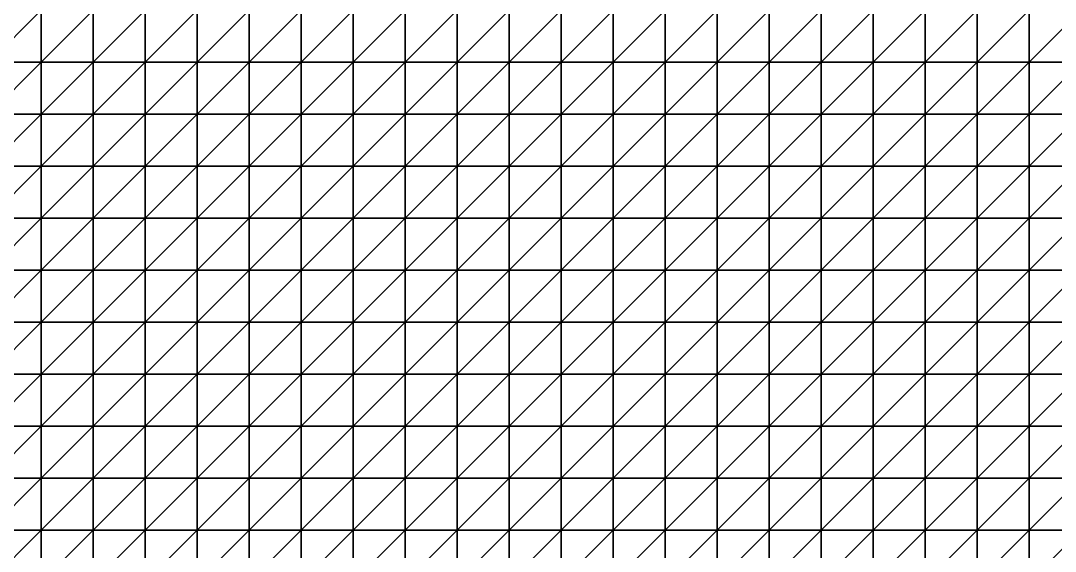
# Model space of a CAD drawing. Header units: metres. Extents: x 351000 to 353000, y 7455000 to 7457000.
# Drawn here: x 351490.1 to 351987.5, y 7456489.9 to 7456744.9 of the extents above; entities that cross this region are included whole.
import ezdxf

# ---------------------------------------------------------------- set-up
doc = ezdxf.new("R2010")
doc.units = ezdxf.units.M

msp = doc.modelspace()

# ---------------------------------------------------------------- linework, layer by layer
at = {"layer": 'BASE_OF_COVER_BOC'}
for points in [[(351475, 7456725, 1214.37), (351500, 7456725, 1215.24), (351500, 7456750, 1212.17)], [(351475, 7456725, 1214.37), (351500, 7456750, 1212.17), (351475, 7456750, 1211.01)], [(351500, 7456725, 1215.24), (351525, 7456725, 1216.32), (351525, 7456750, 1213.96)], [(351500, 7456725, 1215.24), (351525, 7456750, 1213.96), (351500, 7456750, 1212.17)], [(351525, 7456725, 1216.32), (351550, 7456725, 1217.69), (351550, 7456750, 1216.09)], [(351525, 7456725, 1216.32), (351550, 7456750, 1216.09), (351525, 7456750, 1213.96)], [(351550, 7456725, 1217.69), (351575, 7456725, 1219.09), (351575, 7456750, 1218.01)], [(351550, 7456725, 1217.69), (351575, 7456750, 1218.01), (351550, 7456750, 1216.09)], [(351575, 7456725, 1219.09), (351600, 7456725, 1220.03), (351600, 7456750, 1219.08)], [(351575, 7456725, 1219.09), (351600, 7456750, 1219.08), (351575, 7456750, 1218.01)], [(351600, 7456725, 1220.03), (351625, 7456725, 1220), (351625, 7456750, 1218.9)], [(351600, 7456725, 1220.03), (351625, 7456750, 1218.9), (351600, 7456750, 1219.08)], [(351625, 7456725, 1220), (351650, 7456725, 1218.76), (351650, 7456750, 1217.47)], [(351625, 7456725, 1220), (351650, 7456750, 1217.47), (351625, 7456750, 1218.9)], [(351650, 7456725, 1218.76), (351675, 7456725, 1216.48), (351675, 7456750, 1215.22)], [(351650, 7456725, 1218.76), (351675, 7456750, 1215.22), (351650, 7456750, 1217.47)], [(351675, 7456725, 1216.48), (351700, 7456725, 1213.75), (351700, 7456750, 1212.85)], [(351675, 7456725, 1216.48), (351700, 7456750, 1212.85), (351675, 7456750, 1215.22)], [(351700, 7456725, 1213.75), (351725, 7456725, 1211.35), (351725, 7456750, 1211.02)], [(351700, 7456725, 1213.75), (351725, 7456750, 1211.02), (351700, 7456750, 1212.85)], [(351725, 7456725, 1211.35), (351750, 7456725, 1209.99), (351750, 7456750, 1210.1)], [(351725, 7456725, 1211.35), (351750, 7456750, 1210.1), (351725, 7456750, 1211.02)], [(351750, 7456725, 1209.99), (351775, 7456725, 1210.12), (351775, 7456750, 1210.16)], [(351750, 7456725, 1209.99), (351775, 7456750, 1210.16), (351750, 7456750, 1210.1)], [(351775, 7456725, 1210.12), (351800, 7456725, 1211.56), (351800, 7456750, 1211.04)], [(351775, 7456725, 1210.12), (351800, 7456750, 1211.04), (351775, 7456750, 1210.16)], [(351800, 7456725, 1211.56), (351825, 7456725, 1213.95), (351825, 7456750, 1212.33)], [(351800, 7456725, 1211.56), (351825, 7456750, 1212.33), (351800, 7456750, 1211.04)], [(351825, 7456725, 1213.95), (351850, 7456725, 1216.87), (351850, 7456750, 1213.91)], [(351825, 7456725, 1213.95), (351850, 7456750, 1213.91), (351825, 7456750, 1212.33)], [(351850, 7456725, 1216.87), (351875, 7456725, 1220.04), (351875, 7456750, 1215.91)], [(351850, 7456725, 1216.87), (351875, 7456750, 1215.91), (351850, 7456750, 1213.91)], [(351875, 7456725, 1220.04), (351900, 7456725, 1223.45), (351900, 7456750, 1218.65)], [(351875, 7456725, 1220.04), (351900, 7456750, 1218.65), (351875, 7456750, 1215.91)], [(351900, 7456725, 1223.45), (351925, 7456725, 1227.26), (351925, 7456750, 1222.38)], [(351900, 7456725, 1223.45), (351925, 7456750, 1222.38), (351900, 7456750, 1218.65)], [(351925, 7456725, 1227.26), (351950, 7456725, 1231.57), (351950, 7456750, 1227.06)], [(351925, 7456725, 1227.26), (351950, 7456750, 1227.06), (351925, 7456750, 1222.38)], [(351950, 7456725, 1231.57), (351975, 7456725, 1236.28), (351975, 7456750, 1232.26)], [(351950, 7456725, 1231.57), (351975, 7456750, 1232.26), (351950, 7456750, 1227.06)], [(351975, 7456725, 1236.28), (352000, 7456725, 1240.9), (352000, 7456750, 1237.22)], [(351975, 7456725, 1236.28), (352000, 7456750, 1237.22), (351975, 7456750, 1232.26)], [(351475, 7456700, 1217.1), (351500, 7456700, 1217.68), (351500, 7456725, 1215.24)], [(351475, 7456700, 1217.1), (351500, 7456725, 1215.24), (351475, 7456725, 1214.37)], [(351500, 7456700, 1217.68), (351525, 7456700, 1217.95), (351525, 7456725, 1216.32)], [(351500, 7456700, 1217.68), (351525, 7456725, 1216.32), (351500, 7456725, 1215.24)], [(351525, 7456700, 1217.95), (351550, 7456700, 1218.29), (351550, 7456725, 1217.69)], [(351525, 7456700, 1217.95), (351550, 7456725, 1217.69), (351525, 7456725, 1216.32)], [(351550, 7456700, 1218.29), (351575, 7456700, 1218.84), (351575, 7456725, 1219.09)], [(351550, 7456700, 1218.29), (351575, 7456725, 1219.09), (351550, 7456725, 1217.69)], [(351575, 7456700, 1218.84), (351600, 7456700, 1219.46), (351600, 7456725, 1220.03)], [(351575, 7456700, 1218.84), (351600, 7456725, 1220.03), (351575, 7456725, 1219.09)], [(351600, 7456700, 1219.46), (351625, 7456700, 1219.74), (351625, 7456725, 1220)], [(351600, 7456700, 1219.46), (351625, 7456725, 1220), (351600, 7456725, 1220.03)], [(351625, 7456700, 1219.74), (351650, 7456700, 1219.29), (351650, 7456725, 1218.76)], [(351625, 7456700, 1219.74), (351650, 7456725, 1218.76), (351625, 7456725, 1220)], [(351650, 7456700, 1219.29), (351675, 7456700, 1217.97), (351675, 7456725, 1216.48)], [(351650, 7456700, 1219.29), (351675, 7456725, 1216.48), (351650, 7456725, 1218.76)], [(351675, 7456700, 1217.97), (351700, 7456700, 1216.03), (351700, 7456725, 1213.75)], [(351675, 7456700, 1217.97), (351700, 7456725, 1213.75), (351675, 7456725, 1216.48)], [(351700, 7456700, 1216.03), (351725, 7456700, 1214.09), (351725, 7456725, 1211.35)], [(351700, 7456700, 1216.03), (351725, 7456725, 1211.35), (351700, 7456725, 1213.75)], [(351725, 7456700, 1214.09), (351750, 7456700, 1212.99), (351750, 7456725, 1209.99)], [(351725, 7456700, 1214.09), (351750, 7456725, 1209.99), (351725, 7456725, 1211.35)], [(351750, 7456700, 1212.99), (351775, 7456700, 1213.19), (351775, 7456725, 1210.12)], [(351750, 7456700, 1212.99), (351775, 7456725, 1210.12), (351750, 7456725, 1209.99)], [(351775, 7456700, 1213.19), (351800, 7456700, 1214.89), (351800, 7456725, 1211.56)], [(351775, 7456700, 1213.19), (351800, 7456725, 1211.56), (351775, 7456725, 1210.12)], [(351800, 7456700, 1214.89), (351825, 7456700, 1217.87), (351825, 7456725, 1213.95)], [(351800, 7456700, 1214.89), (351825, 7456725, 1213.95), (351800, 7456725, 1211.56)], [(351825, 7456700, 1217.87), (351850, 7456700, 1221.62), (351850, 7456725, 1216.87)], [(351825, 7456700, 1217.87), (351850, 7456725, 1216.87), (351825, 7456725, 1213.95)], [(351850, 7456700, 1221.62), (351875, 7456700, 1225.58), (351875, 7456725, 1220.04)], [(351850, 7456700, 1221.62), (351875, 7456725, 1220.04), (351850, 7456725, 1216.87)], [(351875, 7456700, 1225.58), (351900, 7456700, 1229.41), (351900, 7456725, 1223.45)], [(351875, 7456700, 1225.58), (351900, 7456725, 1223.45), (351875, 7456725, 1220.04)], [(351900, 7456700, 1229.41), (351925, 7456700, 1233.03), (351925, 7456725, 1227.26)], [(351900, 7456700, 1229.41), (351925, 7456725, 1227.26), (351900, 7456725, 1223.45)], [(351925, 7456700, 1233.03), (351950, 7456700, 1236.58), (351950, 7456725, 1231.57)], [(351925, 7456700, 1233.03), (351950, 7456725, 1231.57), (351925, 7456725, 1227.26)], [(351950, 7456700, 1236.58), (351975, 7456700, 1240.18), (351975, 7456725, 1236.28)], [(351950, 7456700, 1236.58), (351975, 7456725, 1236.28), (351950, 7456725, 1231.57)], [(351975, 7456700, 1240.18), (352000, 7456700, 1243.77), (352000, 7456725, 1240.9)], [(351975, 7456700, 1240.18), (352000, 7456725, 1240.9), (351975, 7456725, 1236.28)], [(351475, 7456675, 1218.98), (351500, 7456675, 1219.47), (351500, 7456700, 1217.68)], [(351475, 7456675, 1218.98), (351500, 7456700, 1217.68), (351475, 7456700, 1217.1)], [(351500, 7456675, 1219.47), (351525, 7456675, 1219.27), (351525, 7456700, 1217.95)], [(351500, 7456675, 1219.47), (351525, 7456700, 1217.95), (351500, 7456700, 1217.68)], [(351525, 7456675, 1219.27), (351550, 7456675, 1218.83), (351550, 7456700, 1218.29)], [(351525, 7456675, 1219.27), (351550, 7456700, 1218.29), (351525, 7456700, 1217.95)], [(351550, 7456675, 1218.83), (351575, 7456675, 1218.64), (351575, 7456700, 1218.84)], [(351550, 7456675, 1218.83), (351575, 7456700, 1218.84), (351550, 7456700, 1218.29)], [(351575, 7456675, 1218.64), (351600, 7456675, 1218.91), (351600, 7456700, 1219.46)], [(351575, 7456675, 1218.64), (351600, 7456700, 1219.46), (351575, 7456700, 1218.84)], [(351600, 7456675, 1218.91), (351625, 7456675, 1219.54), (351625, 7456700, 1219.74)], [(351600, 7456675, 1218.91), (351625, 7456700, 1219.74), (351600, 7456700, 1219.46)], [(351625, 7456675, 1219.54), (351650, 7456675, 1220.15), (351650, 7456700, 1219.29)], [(351625, 7456675, 1219.54), (351650, 7456700, 1219.29), (351625, 7456700, 1219.74)], [(351650, 7456675, 1220.15), (351675, 7456675, 1220.36), (351675, 7456700, 1217.97)], [(351650, 7456675, 1220.15), (351675, 7456700, 1217.97), (351650, 7456700, 1219.29)], [(351675, 7456675, 1220.36), (351700, 7456675, 1220.02), (351700, 7456700, 1216.03)], [(351675, 7456675, 1220.36), (351700, 7456700, 1216.03), (351675, 7456700, 1217.97)], [(351700, 7456675, 1220.02), (351725, 7456675, 1219.42), (351725, 7456700, 1214.09)], [(351700, 7456675, 1220.02), (351725, 7456700, 1214.09), (351700, 7456700, 1216.03)], [(351725, 7456675, 1219.42), (351750, 7456675, 1218.96), (351750, 7456700, 1212.99)], [(351725, 7456675, 1219.42), (351750, 7456700, 1212.99), (351725, 7456700, 1214.09)], [(351750, 7456675, 1218.96), (351775, 7456675, 1219.25), (351775, 7456700, 1213.19)], [(351750, 7456675, 1218.96), (351775, 7456700, 1213.19), (351750, 7456700, 1212.99)], [(351775, 7456675, 1219.25), (351800, 7456675, 1220.74), (351800, 7456700, 1214.89)], [(351775, 7456675, 1219.25), (351800, 7456700, 1214.89), (351775, 7456700, 1213.19)], [(351800, 7456675, 1220.74), (351825, 7456675, 1223.49), (351825, 7456700, 1217.87)], [(351800, 7456675, 1220.74), (351825, 7456700, 1217.87), (351800, 7456700, 1214.89)], [(351825, 7456675, 1223.49), (351850, 7456675, 1227.17), (351850, 7456700, 1221.62)], [(351825, 7456675, 1223.49), (351850, 7456700, 1221.62), (351825, 7456700, 1217.87)], [(351850, 7456675, 1227.17), (351875, 7456675, 1231.22), (351875, 7456700, 1225.58)], [(351850, 7456675, 1227.17), (351875, 7456700, 1225.58), (351850, 7456700, 1221.62)], [(351875, 7456675, 1231.22), (351900, 7456675, 1235.06), (351900, 7456700, 1229.41)], [(351875, 7456675, 1231.22), (351900, 7456700, 1229.41), (351875, 7456700, 1225.58)], [(351900, 7456675, 1235.06), (351925, 7456675, 1238.39), (351925, 7456700, 1233.03)], [(351900, 7456675, 1235.06), (351925, 7456700, 1233.03), (351900, 7456700, 1229.41)], [(351925, 7456675, 1238.39), (351950, 7456675, 1241.2), (351950, 7456700, 1236.58)], [(351925, 7456675, 1238.39), (351950, 7456700, 1236.58), (351925, 7456700, 1233.03)], [(351950, 7456675, 1241.2), (351975, 7456675, 1243.7), (351975, 7456700, 1240.18)], [(351950, 7456675, 1241.2), (351975, 7456700, 1240.18), (351950, 7456700, 1236.58)], [(351975, 7456675, 1243.7), (352000, 7456675, 1246.1), (352000, 7456700, 1243.77)], [(351975, 7456675, 1243.7), (352000, 7456700, 1243.77), (351975, 7456700, 1240.18)], [(351475, 7456650, 1220.29), (351500, 7456650, 1220.98), (351500, 7456675, 1219.47)], [(351475, 7456650, 1220.29), (351500, 7456675, 1219.47), (351475, 7456675, 1218.98)], [(351500, 7456650, 1220.98), (351525, 7456650, 1220.86), (351525, 7456675, 1219.27)], [(351500, 7456650, 1220.98), (351525, 7456675, 1219.27), (351500, 7456675, 1219.47)], [(351525, 7456650, 1220.86), (351550, 7456650, 1220.26), (351550, 7456675, 1218.83)], [(351525, 7456650, 1220.86), (351550, 7456675, 1218.83), (351525, 7456675, 1219.27)], [(351550, 7456650, 1220.26), (351575, 7456650, 1219.74), (351575, 7456675, 1218.64)], [(351550, 7456650, 1220.26), (351575, 7456675, 1218.64), (351550, 7456675, 1218.83)], [(351575, 7456650, 1219.74), (351600, 7456650, 1219.84), (351600, 7456675, 1218.91)], [(351575, 7456650, 1219.74), (351600, 7456675, 1218.91), (351575, 7456675, 1218.64)], [(351600, 7456650, 1219.84), (351625, 7456650, 1220.76), (351625, 7456675, 1219.54)], [(351600, 7456650, 1219.84), (351625, 7456675, 1219.54), (351600, 7456675, 1218.91)], [(351625, 7456650, 1220.76), (351650, 7456650, 1222.31), (351650, 7456675, 1220.15)], [(351625, 7456650, 1220.76), (351650, 7456675, 1220.15), (351625, 7456675, 1219.54)], [(351650, 7456650, 1222.31), (351675, 7456650, 1224.07), (351675, 7456675, 1220.36)], [(351650, 7456650, 1222.31), (351675, 7456675, 1220.36), (351650, 7456675, 1220.15)], [(351675, 7456650, 1224.07), (351700, 7456650, 1225.61), (351700, 7456675, 1220.02)], [(351675, 7456650, 1224.07), (351700, 7456675, 1220.02), (351675, 7456675, 1220.36)], [(351700, 7456650, 1225.61), (351725, 7456650, 1226.56), (351725, 7456675, 1219.42)], [(351700, 7456650, 1225.61), (351725, 7456675, 1219.42), (351700, 7456675, 1220.02)], [(351725, 7456650, 1226.56), (351750, 7456650, 1227.02), (351750, 7456675, 1218.96)], [(351725, 7456650, 1226.56), (351750, 7456675, 1218.96), (351725, 7456675, 1219.42)], [(351750, 7456650, 1227.02), (351775, 7456650, 1227.42), (351775, 7456675, 1219.25)], [(351750, 7456650, 1227.02), (351775, 7456675, 1219.25), (351750, 7456675, 1218.96)], [(351775, 7456650, 1227.42), (351800, 7456650, 1228.32), (351800, 7456675, 1220.74)], [(351775, 7456650, 1227.42), (351800, 7456675, 1220.74), (351775, 7456675, 1219.25)], [(351800, 7456650, 1228.32), (351825, 7456650, 1230.12), (351825, 7456675, 1223.49)], [(351800, 7456650, 1228.32), (351825, 7456675, 1223.49), (351800, 7456675, 1220.74)], [(351825, 7456650, 1230.12), (351850, 7456650, 1232.84), (351850, 7456675, 1227.17)], [(351825, 7456650, 1230.12), (351850, 7456675, 1227.17), (351825, 7456675, 1223.49)], [(351850, 7456650, 1232.84), (351875, 7456650, 1236.18), (351875, 7456675, 1231.22)], [(351850, 7456650, 1232.84), (351875, 7456675, 1231.22), (351850, 7456675, 1227.17)], [(351875, 7456650, 1236.18), (351900, 7456650, 1239.61), (351900, 7456675, 1235.06)], [(351875, 7456650, 1236.18), (351900, 7456675, 1235.06), (351875, 7456675, 1231.22)], [(351900, 7456650, 1239.61), (351925, 7456650, 1242.64), (351925, 7456675, 1238.39)], [(351900, 7456650, 1239.61), (351925, 7456675, 1238.39), (351900, 7456675, 1235.06)], [(351925, 7456650, 1242.64), (351950, 7456650, 1245.04), (351950, 7456675, 1241.2)], [(351925, 7456650, 1242.64), (351950, 7456675, 1241.2), (351925, 7456675, 1238.39)], [(351950, 7456650, 1245.04), (351975, 7456650, 1246.89), (351975, 7456675, 1243.7)], [(351950, 7456650, 1245.04), (351975, 7456675, 1243.7), (351950, 7456675, 1241.2)], [(351975, 7456650, 1246.89), (352000, 7456650, 1248.46), (352000, 7456675, 1246.1)], [(351975, 7456650, 1246.89), (352000, 7456675, 1246.1), (351975, 7456675, 1243.7)], [(351475, 7456625, 1221.6), (351500, 7456625, 1222.65), (351500, 7456650, 1220.98)], [(351475, 7456625, 1221.6), (351500, 7456650, 1220.98), (351475, 7456650, 1220.29)], [(351500, 7456625, 1222.65), (351525, 7456625, 1223.08), (351525, 7456650, 1220.86)], [(351500, 7456625, 1222.65), (351525, 7456650, 1220.86), (351500, 7456650, 1220.98)], [(351525, 7456625, 1223.08), (351550, 7456625, 1222.97), (351550, 7456650, 1220.26)], [(351525, 7456625, 1223.08), (351550, 7456650, 1220.26), (351525, 7456650, 1220.86)], [(351550, 7456625, 1222.97), (351575, 7456625, 1222.74), (351575, 7456650, 1219.74)], [(351550, 7456625, 1222.97), (351575, 7456650, 1219.74), (351550, 7456650, 1220.26)], [(351575, 7456625, 1222.74), (351600, 7456625, 1222.98), (351600, 7456650, 1219.84)], [(351575, 7456625, 1222.74), (351600, 7456650, 1219.84), (351575, 7456650, 1219.74)], [(351600, 7456625, 1222.98), (351625, 7456625, 1224.13), (351625, 7456650, 1220.76)], [(351600, 7456625, 1222.98), (351625, 7456650, 1220.76), (351600, 7456650, 1219.84)], [(351625, 7456625, 1224.13), (351650, 7456625, 1226.3), (351650, 7456650, 1222.31)], [(351625, 7456625, 1224.13), (351650, 7456650, 1222.31), (351625, 7456650, 1220.76)], [(351650, 7456625, 1226.3), (351675, 7456625, 1229.22), (351675, 7456650, 1224.07)], [(351650, 7456625, 1226.3), (351675, 7456650, 1224.07), (351650, 7456650, 1222.31)], [(351675, 7456625, 1229.22), (351700, 7456625, 1232.16), (351700, 7456650, 1225.61)], [(351675, 7456625, 1229.22), (351700, 7456650, 1225.61), (351675, 7456650, 1224.07)], [(351700, 7456625, 1232.16), (351725, 7456625, 1234.5), (351725, 7456650, 1226.56)], [(351700, 7456625, 1232.16), (351725, 7456650, 1226.56), (351700, 7456650, 1225.61)], [(351725, 7456625, 1234.5), (351750, 7456625, 1235.91), (351750, 7456650, 1227.02)], [(351725, 7456625, 1234.5), (351750, 7456650, 1227.02), (351725, 7456650, 1226.56)], [(351750, 7456625, 1235.91), (351775, 7456625, 1236.49), (351775, 7456650, 1227.42)], [(351750, 7456625, 1235.91), (351775, 7456650, 1227.42), (351750, 7456650, 1227.02)], [(351775, 7456625, 1236.49), (351800, 7456625, 1236.73), (351800, 7456650, 1228.32)], [(351775, 7456625, 1236.49), (351800, 7456650, 1228.32), (351775, 7456650, 1227.42)], [(351800, 7456625, 1236.73), (351825, 7456625, 1237.22), (351825, 7456650, 1230.12)], [(351800, 7456625, 1236.73), (351825, 7456650, 1230.12), (351800, 7456650, 1228.32)], [(351825, 7456625, 1237.22), (351850, 7456625, 1238.44), (351850, 7456650, 1232.84)], [(351825, 7456625, 1237.22), (351850, 7456650, 1232.84), (351825, 7456650, 1230.12)], [(351850, 7456625, 1238.44), (351875, 7456625, 1240.49), (351875, 7456650, 1236.18)], [(351850, 7456625, 1238.44), (351875, 7456650, 1236.18), (351850, 7456650, 1232.84)], [(351875, 7456625, 1240.49), (351900, 7456625, 1243.11), (351900, 7456650, 1239.61)], [(351875, 7456625, 1240.49), (351900, 7456650, 1239.61), (351875, 7456650, 1236.18)], [(351900, 7456625, 1243.11), (351925, 7456625, 1245.82), (351925, 7456650, 1242.64)], [(351900, 7456625, 1243.11), (351925, 7456650, 1242.64), (351900, 7456650, 1239.61)], [(351925, 7456625, 1245.82), (351950, 7456625, 1248.18), (351950, 7456650, 1245.04)], [(351925, 7456625, 1245.82), (351950, 7456650, 1245.04), (351925, 7456650, 1242.64)], [(351950, 7456625, 1248.18), (351975, 7456625, 1249.98), (351975, 7456650, 1246.89)], [(351950, 7456625, 1248.18), (351975, 7456650, 1246.89), (351950, 7456650, 1245.04)], [(351975, 7456625, 1249.98), (352000, 7456625, 1251.27), (352000, 7456650, 1248.46)], [(351975, 7456625, 1249.98), (352000, 7456650, 1248.46), (351975, 7456650, 1246.89)], [(351475, 7456600, 1223.34), (351500, 7456600, 1224.67), (351500, 7456625, 1222.65)], [(351475, 7456600, 1223.34), (351500, 7456625, 1222.65), (351475, 7456625, 1221.6)], [(351500, 7456600, 1224.67), (351525, 7456600, 1225.86), (351525, 7456625, 1223.08)], [(351500, 7456600, 1224.67), (351525, 7456625, 1223.08), (351500, 7456625, 1222.65)], [(351525, 7456600, 1225.86), (351550, 7456600, 1226.69), (351550, 7456625, 1222.97)], [(351525, 7456600, 1225.86), (351550, 7456625, 1222.97), (351525, 7456625, 1223.08)], [(351550, 7456600, 1226.69), (351575, 7456600, 1227.3), (351575, 7456625, 1222.74)], [(351550, 7456600, 1226.69), (351575, 7456625, 1222.74), (351550, 7456625, 1222.97)], [(351575, 7456600, 1227.3), (351600, 7456600, 1228.09), (351600, 7456625, 1222.98)], [(351575, 7456600, 1227.3), (351600, 7456625, 1222.98), (351575, 7456625, 1222.74)], [(351600, 7456600, 1228.09), (351625, 7456600, 1229.57), (351625, 7456625, 1224.13)], [(351600, 7456600, 1228.09), (351625, 7456625, 1224.13), (351600, 7456625, 1222.98)], [(351625, 7456600, 1229.57), (351650, 7456600, 1232.1), (351650, 7456625, 1226.3)], [(351625, 7456600, 1229.57), (351650, 7456625, 1226.3), (351625, 7456625, 1224.13)], [(351650, 7456600, 1232.1), (351675, 7456600, 1235.44), (351675, 7456625, 1229.22)], [(351650, 7456600, 1232.1), (351675, 7456625, 1229.22), (351650, 7456625, 1226.3)], [(351675, 7456600, 1235.44), (351700, 7456600, 1239.09), (351700, 7456625, 1232.16)], [(351675, 7456600, 1235.44), (351700, 7456625, 1232.16), (351675, 7456625, 1229.22)], [(351700, 7456600, 1239.09), (351725, 7456600, 1242.32), (351725, 7456625, 1234.5)], [(351700, 7456600, 1239.09), (351725, 7456625, 1234.5), (351700, 7456625, 1232.16)], [(351725, 7456600, 1242.32), (351750, 7456600, 1244.48), (351750, 7456625, 1235.91)], [(351725, 7456600, 1242.32), (351750, 7456625, 1235.91), (351725, 7456625, 1234.5)], [(351750, 7456600, 1244.48), (351775, 7456600, 1245.34), (351775, 7456625, 1236.49)], [(351750, 7456600, 1244.48), (351775, 7456625, 1236.49), (351750, 7456625, 1235.91)], [(351775, 7456600, 1245.34), (351800, 7456600, 1245.13), (351800, 7456625, 1236.73)], [(351775, 7456600, 1245.34), (351800, 7456625, 1236.73), (351775, 7456625, 1236.49)], [(351800, 7456600, 1245.13), (351825, 7456600, 1244.48), (351825, 7456625, 1237.22)], [(351800, 7456600, 1245.13), (351825, 7456625, 1237.22), (351800, 7456625, 1236.73)], [(351825, 7456600, 1244.48), (351850, 7456600, 1244.14), (351850, 7456625, 1238.44)], [(351825, 7456600, 1244.48), (351850, 7456625, 1238.44), (351825, 7456625, 1237.22)], [(351850, 7456600, 1244.14), (351875, 7456600, 1244.66), (351875, 7456625, 1240.49)], [(351850, 7456600, 1244.14), (351875, 7456625, 1240.49), (351850, 7456625, 1238.44)], [(351875, 7456600, 1244.66), (351900, 7456600, 1246.2), (351900, 7456625, 1243.11)], [(351875, 7456600, 1244.66), (351900, 7456625, 1243.11), (351875, 7456625, 1240.49)], [(351900, 7456600, 1246.2), (351925, 7456600, 1248.46), (351925, 7456625, 1245.82)], [(351900, 7456600, 1246.2), (351925, 7456625, 1245.82), (351900, 7456625, 1243.11)], [(351925, 7456600, 1248.46), (351950, 7456600, 1250.93), (351950, 7456625, 1248.18)], [(351925, 7456600, 1248.46), (351950, 7456625, 1248.18), (351925, 7456625, 1245.82)], [(351950, 7456600, 1250.93), (351975, 7456600, 1253.08), (351975, 7456625, 1249.98)], [(351950, 7456600, 1250.93), (351975, 7456625, 1249.98), (351950, 7456625, 1248.18)], [(351975, 7456600, 1253.08), (352000, 7456600, 1254.61), (352000, 7456625, 1251.27)], [(351975, 7456600, 1253.08), (352000, 7456625, 1251.27), (351975, 7456625, 1249.98)], [(351475, 7456575, 1225.53), (351500, 7456575, 1226.88), (351500, 7456600, 1224.67)], [(351475, 7456575, 1225.53), (351500, 7456600, 1224.67), (351475, 7456600, 1223.34)], [(351500, 7456575, 1226.88), (351525, 7456575, 1228.69), (351525, 7456600, 1225.86)], [(351500, 7456575, 1226.88), (351525, 7456600, 1225.86), (351500, 7456600, 1224.67)], [(351525, 7456575, 1228.69), (351550, 7456575, 1230.6), (351550, 7456600, 1226.69)], [(351525, 7456575, 1228.69), (351550, 7456600, 1226.69), (351525, 7456600, 1225.86)], [(351550, 7456575, 1230.6), (351575, 7456575, 1232.4), (351575, 7456600, 1227.3)], [(351550, 7456575, 1230.6), (351575, 7456600, 1227.3), (351550, 7456600, 1226.69)], [(351575, 7456575, 1232.4), (351600, 7456575, 1234.19), (351600, 7456600, 1228.09)], [(351575, 7456575, 1232.4), (351600, 7456600, 1228.09), (351575, 7456600, 1227.3)], [(351600, 7456575, 1234.19), (351625, 7456575, 1236.32), (351625, 7456600, 1229.57)], [(351600, 7456575, 1234.19), (351625, 7456600, 1229.57), (351600, 7456600, 1228.09)], [(351625, 7456575, 1236.32), (351650, 7456575, 1238.99), (351650, 7456600, 1232.1)], [(351625, 7456575, 1236.32), (351650, 7456600, 1232.1), (351625, 7456600, 1229.57)], [(351650, 7456575, 1238.99), (351675, 7456575, 1242.29), (351675, 7456600, 1235.44)], [(351650, 7456575, 1238.99), (351675, 7456600, 1235.44), (351650, 7456600, 1232.1)], [(351675, 7456575, 1242.29), (351700, 7456575, 1245.97), (351700, 7456600, 1239.09)], [(351675, 7456575, 1242.29), (351700, 7456600, 1239.09), (351675, 7456600, 1235.44)], [(351700, 7456575, 1245.97), (351725, 7456575, 1249.44), (351725, 7456600, 1242.32)], [(351700, 7456575, 1245.97), (351725, 7456600, 1242.32), (351700, 7456600, 1239.09)], [(351725, 7456575, 1249.44), (351750, 7456575, 1252), (351750, 7456600, 1244.48)], [(351725, 7456575, 1249.44), (351750, 7456600, 1244.48), (351725, 7456600, 1242.32)], [(351750, 7456575, 1252), (351775, 7456575, 1253.16), (351775, 7456600, 1245.34)], [(351750, 7456575, 1252), (351775, 7456600, 1245.34), (351750, 7456600, 1244.48)], [(351775, 7456575, 1253.16), (351800, 7456575, 1252.87), (351800, 7456600, 1245.13)], [(351775, 7456575, 1253.16), (351800, 7456600, 1245.13), (351775, 7456600, 1245.34)], [(351800, 7456575, 1252.87), (351825, 7456575, 1251.57), (351825, 7456600, 1244.48)], [(351800, 7456575, 1252.87), (351825, 7456600, 1244.48), (351800, 7456600, 1245.13)], [(351825, 7456575, 1251.57), (351850, 7456575, 1250.08), (351850, 7456600, 1244.14)], [(351825, 7456575, 1251.57), (351850, 7456600, 1244.14), (351825, 7456600, 1244.48)], [(351850, 7456575, 1250.08), (351875, 7456575, 1249.24), (351875, 7456600, 1244.66)], [(351850, 7456575, 1250.08), (351875, 7456600, 1244.66), (351850, 7456600, 1244.14)], [(351875, 7456575, 1249.24), (351900, 7456575, 1249.59), (351900, 7456600, 1246.2)], [(351875, 7456575, 1249.24), (351900, 7456600, 1246.2), (351875, 7456600, 1244.66)], [(351900, 7456575, 1249.59), (351925, 7456575, 1251.2), (351925, 7456600, 1248.46)], [(351900, 7456575, 1249.59), (351925, 7456600, 1248.46), (351900, 7456600, 1246.2)], [(351925, 7456575, 1251.2), (351950, 7456575, 1253.62), (351950, 7456600, 1250.93)], [(351925, 7456575, 1251.2), (351950, 7456600, 1250.93), (351925, 7456600, 1248.46)], [(351950, 7456575, 1253.62), (351975, 7456575, 1256.17), (351975, 7456600, 1253.08)], [(351950, 7456575, 1253.62), (351975, 7456600, 1253.08), (351950, 7456600, 1250.93)], [(351975, 7456575, 1256.17), (352000, 7456575, 1258.16), (352000, 7456600, 1254.61)], [(351975, 7456575, 1256.17), (352000, 7456600, 1254.61), (351975, 7456600, 1253.08)], [(351475, 7456550, 1227.76), (351500, 7456550, 1228.9), (351500, 7456575, 1226.88)], [(351475, 7456550, 1227.76), (351500, 7456575, 1226.88), (351475, 7456575, 1225.53)], [(351500, 7456550, 1228.9), (351525, 7456550, 1231.02), (351525, 7456575, 1228.69)], [(351500, 7456550, 1228.9), (351525, 7456575, 1228.69), (351500, 7456575, 1226.88)], [(351525, 7456550, 1231.02), (351550, 7456550, 1233.82), (351550, 7456575, 1230.6)], [(351525, 7456550, 1231.02), (351550, 7456575, 1230.6), (351525, 7456575, 1228.69)], [(351550, 7456550, 1233.82), (351575, 7456550, 1236.91), (351575, 7456575, 1232.4)], [(351550, 7456550, 1233.82), (351575, 7456575, 1232.4), (351550, 7456575, 1230.6)], [(351575, 7456550, 1236.91), (351600, 7456550, 1240.07), (351600, 7456575, 1234.19)], [(351575, 7456550, 1236.91), (351600, 7456575, 1234.19), (351575, 7456575, 1232.4)], [(351600, 7456550, 1240.07), (351625, 7456550, 1243.08), (351625, 7456575, 1236.32)], [(351600, 7456550, 1240.07), (351625, 7456575, 1236.32), (351600, 7456575, 1234.19)], [(351625, 7456550, 1243.08), (351650, 7456550, 1246.07), (351650, 7456575, 1238.99)], [(351625, 7456550, 1243.08), (351650, 7456575, 1238.99), (351625, 7456575, 1236.32)], [(351650, 7456550, 1246.07), (351675, 7456550, 1249.2), (351675, 7456575, 1242.29)], [(351650, 7456550, 1246.07), (351675, 7456575, 1242.29), (351650, 7456575, 1238.99)], [(351675, 7456550, 1249.2), (351700, 7456550, 1252.47), (351700, 7456575, 1245.97)], [(351675, 7456550, 1249.2), (351700, 7456575, 1245.97), (351675, 7456575, 1242.29)], [(351700, 7456550, 1252.47), (351725, 7456550, 1255.62), (351725, 7456575, 1249.44)], [(351700, 7456550, 1252.47), (351725, 7456575, 1249.44), (351700, 7456575, 1245.97)], [(351725, 7456550, 1255.62), (351750, 7456550, 1258.13), (351750, 7456575, 1252)], [(351725, 7456550, 1255.62), (351750, 7456575, 1252), (351725, 7456575, 1249.44)], [(351750, 7456550, 1258.13), (351775, 7456550, 1259.48), (351775, 7456575, 1253.16)], [(351750, 7456550, 1258.13), (351775, 7456575, 1253.16), (351750, 7456575, 1252)], [(351775, 7456550, 1259.48), (351800, 7456550, 1259.39), (351800, 7456575, 1252.87)], [(351775, 7456550, 1259.48), (351800, 7456575, 1252.87), (351775, 7456575, 1253.16)], [(351800, 7456550, 1259.39), (351825, 7456550, 1258.03), (351825, 7456575, 1251.57)], [(351800, 7456550, 1259.39), (351825, 7456575, 1251.57), (351800, 7456575, 1252.87)], [(351825, 7456550, 1258.03), (351850, 7456550, 1256.05), (351850, 7456575, 1250.08)], [(351825, 7456550, 1258.03), (351850, 7456575, 1250.08), (351825, 7456575, 1251.57)], [(351850, 7456550, 1256.05), (351875, 7456550, 1254.32), (351875, 7456575, 1249.24)], [(351850, 7456550, 1256.05), (351875, 7456575, 1249.24), (351850, 7456575, 1250.08)], [(351875, 7456550, 1254.32), (351900, 7456550, 1253.64), (351900, 7456575, 1249.59)], [(351875, 7456550, 1254.32), (351900, 7456575, 1249.59), (351875, 7456575, 1249.24)], [(351900, 7456550, 1253.64), (351925, 7456550, 1254.41), (351925, 7456575, 1251.2)], [(351900, 7456550, 1253.64), (351925, 7456575, 1251.2), (351900, 7456575, 1249.59)], [(351925, 7456550, 1254.41), (351950, 7456550, 1256.46), (351950, 7456575, 1253.62)], [(351925, 7456550, 1254.41), (351950, 7456575, 1253.62), (351925, 7456575, 1251.2)], [(351950, 7456550, 1256.46), (351975, 7456550, 1259.13), (351975, 7456575, 1256.17)], [(351950, 7456550, 1256.46), (351975, 7456575, 1256.17), (351950, 7456575, 1253.62)], [(351975, 7456550, 1259.13), (352000, 7456550, 1261.56), (352000, 7456575, 1258.16)], [(351975, 7456550, 1259.13), (352000, 7456575, 1258.16), (351975, 7456575, 1256.17)], [(351475, 7456525, 1229.5), (351500, 7456525, 1230.37), (351500, 7456550, 1228.9)], [(351475, 7456525, 1229.5), (351500, 7456550, 1228.9), (351475, 7456550, 1227.76)], [(351500, 7456525, 1230.37), (351525, 7456525, 1232.5), (351525, 7456550, 1231.02)], [(351500, 7456525, 1230.37), (351525, 7456550, 1231.02), (351500, 7456550, 1228.9)], [(351525, 7456525, 1232.5), (351550, 7456525, 1235.86), (351550, 7456550, 1233.82)], [(351525, 7456525, 1232.5), (351550, 7456550, 1233.82), (351525, 7456550, 1231.02)], [(351550, 7456525, 1235.86), (351575, 7456525, 1240.1), (351575, 7456550, 1236.91)], [(351550, 7456525, 1235.86), (351575, 7456550, 1236.91), (351550, 7456550, 1233.82)], [(351575, 7456525, 1240.1), (351600, 7456525, 1244.53), (351600, 7456550, 1240.07)], [(351575, 7456525, 1240.1), (351600, 7456550, 1240.07), (351575, 7456550, 1236.91)], [(351600, 7456525, 1244.53), (351625, 7456525, 1248.67), (351625, 7456550, 1243.08)], [(351600, 7456525, 1244.53), (351625, 7456550, 1243.08), (351600, 7456550, 1240.07)], [(351625, 7456525, 1248.67), (351650, 7456525, 1252.28), (351650, 7456550, 1246.07)], [(351625, 7456525, 1248.67), (351650, 7456550, 1246.07), (351625, 7456550, 1243.08)], [(351650, 7456525, 1252.28), (351675, 7456525, 1255.41), (351675, 7456550, 1249.2)], [(351650, 7456525, 1252.28), (351675, 7456550, 1249.2), (351650, 7456550, 1246.07)], [(351675, 7456525, 1255.41), (351700, 7456525, 1258.19), (351700, 7456550, 1252.47)], [(351675, 7456525, 1255.41), (351700, 7456550, 1252.47), (351675, 7456550, 1249.2)], [(351700, 7456525, 1258.19), (351725, 7456525, 1260.68), (351725, 7456550, 1255.62)], [(351700, 7456525, 1258.19), (351725, 7456550, 1255.62), (351700, 7456550, 1252.47)], [(351725, 7456525, 1260.68), (351750, 7456525, 1262.72), (351750, 7456550, 1258.13)], [(351725, 7456525, 1260.68), (351750, 7456550, 1258.13), (351725, 7456550, 1255.62)], [(351750, 7456525, 1262.72), (351775, 7456525, 1263.98), (351775, 7456550, 1259.48)], [(351750, 7456525, 1262.72), (351775, 7456550, 1259.48), (351750, 7456550, 1258.13)], [(351775, 7456525, 1263.98), (351800, 7456525, 1264.16), (351800, 7456550, 1259.39)], [(351775, 7456525, 1263.98), (351800, 7456550, 1259.39), (351775, 7456550, 1259.48)], [(351800, 7456525, 1264.16), (351825, 7456525, 1263.18), (351825, 7456550, 1258.03)], [(351800, 7456525, 1264.16), (351825, 7456550, 1258.03), (351800, 7456550, 1259.39)], [(351825, 7456525, 1263.18), (351850, 7456525, 1261.38), (351850, 7456550, 1256.05)], [(351825, 7456525, 1263.18), (351850, 7456550, 1256.05), (351825, 7456550, 1258.03)], [(351850, 7456525, 1261.38), (351875, 7456525, 1259.43), (351875, 7456550, 1254.32)], [(351850, 7456525, 1261.38), (351875, 7456550, 1254.32), (351850, 7456550, 1256.05)], [(351875, 7456525, 1259.43), (351900, 7456525, 1258.14), (351900, 7456550, 1253.64)], [(351875, 7456525, 1259.43), (351900, 7456550, 1253.64), (351875, 7456550, 1254.32)], [(351900, 7456525, 1258.14), (351925, 7456525, 1258.15), (351925, 7456550, 1254.41)], [(351900, 7456525, 1258.14), (351925, 7456550, 1254.41), (351900, 7456550, 1253.64)], [(351925, 7456525, 1258.15), (351950, 7456525, 1259.58), (351950, 7456550, 1256.46)], [(351925, 7456525, 1258.15), (351950, 7456550, 1256.46), (351925, 7456550, 1254.41)], [(351950, 7456525, 1259.58), (351975, 7456525, 1262.03), (351975, 7456550, 1259.13)], [(351950, 7456525, 1259.58), (351975, 7456550, 1259.13), (351950, 7456550, 1256.46)], [(351975, 7456525, 1262.03), (352000, 7456525, 1264.64), (352000, 7456550, 1261.56)], [(351975, 7456525, 1262.03), (352000, 7456550, 1261.56), (351975, 7456550, 1259.13)], [(351475, 7456500, 1230.39), (351500, 7456500, 1231.18), (351500, 7456525, 1230.37)], [(351475, 7456500, 1230.39), (351500, 7456525, 1230.37), (351475, 7456525, 1229.5)], [(351500, 7456500, 1231.18), (351525, 7456500, 1233.21), (351525, 7456525, 1232.5)], [(351500, 7456500, 1231.18), (351525, 7456525, 1232.5), (351500, 7456525, 1230.37)], [(351525, 7456500, 1233.21), (351550, 7456500, 1236.8), (351550, 7456525, 1235.86)], [(351525, 7456500, 1233.21), (351550, 7456525, 1235.86), (351525, 7456525, 1232.5)], [(351550, 7456500, 1236.8), (351575, 7456500, 1241.6), (351575, 7456525, 1240.1)], [(351550, 7456500, 1236.8), (351575, 7456525, 1240.1), (351550, 7456525, 1235.86)], [(351575, 7456500, 1241.6), (351600, 7456500, 1246.97), (351600, 7456525, 1244.53)], [(351575, 7456500, 1241.6), (351600, 7456525, 1244.53), (351575, 7456525, 1240.1)], [(351600, 7456500, 1246.97), (351625, 7456500, 1252.16), (351625, 7456525, 1248.67)], [(351600, 7456500, 1246.97), (351625, 7456525, 1248.67), (351600, 7456525, 1244.53)], [(351625, 7456500, 1252.16), (351650, 7456500, 1256.6), (351650, 7456525, 1252.28)], [(351625, 7456500, 1252.16), (351650, 7456525, 1252.28), (351625, 7456525, 1248.67)], [(351650, 7456500, 1256.6), (351675, 7456500, 1260.02), (351675, 7456525, 1255.41)], [(351650, 7456500, 1256.6), (351675, 7456525, 1255.41), (351650, 7456525, 1252.28)], [(351675, 7456500, 1260.02), (351700, 7456500, 1262.51), (351700, 7456525, 1258.19)], [(351675, 7456500, 1260.02), (351700, 7456525, 1258.19), (351675, 7456525, 1255.41)], [(351700, 7456500, 1262.51), (351725, 7456500, 1264.31), (351725, 7456525, 1260.68)], [(351700, 7456500, 1262.51), (351725, 7456525, 1260.68), (351700, 7456525, 1258.19)], [(351725, 7456500, 1264.31), (351750, 7456500, 1265.63), (351750, 7456525, 1262.72)], [(351725, 7456500, 1264.31), (351750, 7456525, 1262.72), (351725, 7456525, 1260.68)], [(351750, 7456500, 1265.63), (351775, 7456500, 1266.51), (351775, 7456525, 1263.98)], [(351750, 7456500, 1265.63), (351775, 7456525, 1263.98), (351750, 7456525, 1262.72)], [(351775, 7456500, 1266.51), (351800, 7456500, 1266.82), (351800, 7456525, 1264.16)], [(351775, 7456500, 1266.51), (351800, 7456525, 1264.16), (351775, 7456525, 1263.98)], [(351800, 7456500, 1266.82), (351825, 7456500, 1266.4), (351825, 7456525, 1263.18)], [(351800, 7456500, 1266.82), (351825, 7456525, 1263.18), (351800, 7456525, 1264.16)], [(351825, 7456500, 1266.4), (351850, 7456500, 1265.29), (351850, 7456525, 1261.38)], [(351825, 7456500, 1266.4), (351850, 7456525, 1261.38), (351825, 7456525, 1263.18)], [(351850, 7456500, 1265.29), (351875, 7456500, 1263.82), (351875, 7456525, 1259.43)], [(351850, 7456500, 1265.29), (351875, 7456525, 1259.43), (351850, 7456525, 1261.38)], [(351875, 7456500, 1263.82), (351900, 7456500, 1262.6), (351900, 7456525, 1258.14)], [(351875, 7456500, 1263.82), (351900, 7456525, 1258.14), (351875, 7456525, 1259.43)], [(351900, 7456500, 1262.6), (351925, 7456500, 1262.23), (351925, 7456525, 1258.15)], [(351900, 7456500, 1262.6), (351925, 7456525, 1258.15), (351900, 7456525, 1258.14)], [(351925, 7456500, 1262.23), (351950, 7456500, 1263.1), (351950, 7456525, 1259.58)], [(351925, 7456500, 1262.23), (351950, 7456525, 1259.58), (351925, 7456525, 1258.15)], [(351950, 7456500, 1263.1), (351975, 7456500, 1265.1), (351975, 7456525, 1262.03)], [(351950, 7456500, 1263.1), (351975, 7456525, 1262.03), (351950, 7456525, 1259.58)], [(351975, 7456500, 1265.1), (352000, 7456500, 1267.65), (352000, 7456525, 1264.64)], [(351975, 7456500, 1265.1), (352000, 7456525, 1264.64), (351975, 7456525, 1262.03)], [(351475, 7456475, 1230.43), (351500, 7456475, 1231.5), (351500, 7456500, 1231.18)], [(351475, 7456475, 1230.43), (351500, 7456500, 1231.18), (351475, 7456500, 1230.39)], [(351500, 7456475, 1231.5), (351525, 7456475, 1233.52), (351525, 7456500, 1233.21)], [(351500, 7456475, 1231.5), (351525, 7456500, 1233.21), (351500, 7456500, 1231.18)], [(351525, 7456475, 1233.52), (351550, 7456475, 1236.86), (351550, 7456500, 1236.8)], [(351525, 7456475, 1233.52), (351550, 7456500, 1236.8), (351525, 7456500, 1233.21)], [(351550, 7456475, 1236.86), (351575, 7456475, 1241.58), (351575, 7456500, 1241.6)], [(351550, 7456475, 1236.86), (351575, 7456500, 1241.6), (351550, 7456500, 1236.8)], [(351575, 7456475, 1241.58), (351600, 7456475, 1247.23), (351600, 7456500, 1246.97)], [(351575, 7456475, 1241.58), (351600, 7456500, 1246.97), (351575, 7456500, 1241.6)], [(351600, 7456475, 1247.23), (351625, 7456475, 1253.04), (351625, 7456500, 1252.16)], [(351600, 7456475, 1247.23), (351625, 7456500, 1252.16), (351600, 7456500, 1246.97)], [(351625, 7456475, 1253.04), (351650, 7456475, 1258.19), (351650, 7456500, 1256.6)], [(351625, 7456475, 1253.04), (351650, 7456500, 1256.6), (351625, 7456500, 1252.16)], [(351650, 7456475, 1258.19), (351675, 7456475, 1262.11), (351675, 7456500, 1260.02)], [(351650, 7456475, 1258.19), (351675, 7456500, 1260.02), (351650, 7456500, 1256.6)], [(351675, 7456475, 1262.11), (351700, 7456475, 1264.65), (351700, 7456500, 1262.51)], [(351675, 7456475, 1262.11), (351700, 7456500, 1262.51), (351675, 7456500, 1260.02)], [(351700, 7456475, 1264.65), (351725, 7456475, 1266.05), (351725, 7456500, 1264.31)], [(351700, 7456475, 1264.65), (351725, 7456500, 1264.31), (351700, 7456500, 1262.51)], [(351725, 7456475, 1266.05), (351750, 7456475, 1266.74), (351750, 7456500, 1265.63)], [(351725, 7456475, 1266.05), (351750, 7456500, 1265.63), (351725, 7456500, 1264.31)], [(351750, 7456475, 1266.74), (351775, 7456475, 1267.12), (351775, 7456500, 1266.51)], [(351750, 7456475, 1266.74), (351775, 7456500, 1266.51), (351750, 7456500, 1265.63)], [(351775, 7456475, 1267.12), (351800, 7456475, 1267.38), (351800, 7456500, 1266.82)], [(351775, 7456475, 1267.12), (351800, 7456500, 1266.82), (351775, 7456500, 1266.51)], [(351800, 7456475, 1267.38), (351825, 7456475, 1267.49), (351825, 7456500, 1266.4)], [(351800, 7456475, 1267.38), (351825, 7456500, 1266.4), (351800, 7456500, 1266.82)], [(351825, 7456475, 1267.49), (351850, 7456475, 1267.34), (351850, 7456500, 1265.29)], [(351825, 7456475, 1267.49), (351850, 7456500, 1265.29), (351825, 7456500, 1266.4)], [(351850, 7456475, 1267.34), (351875, 7456475, 1266.93), (351875, 7456500, 1263.82)], [(351850, 7456475, 1267.34), (351875, 7456500, 1263.82), (351850, 7456500, 1265.29)], [(351875, 7456475, 1266.93), (351900, 7456475, 1266.47), (351900, 7456500, 1262.6)], [(351875, 7456475, 1266.93), (351900, 7456500, 1262.6), (351875, 7456500, 1263.82)], [(351900, 7456475, 1266.47), (351925, 7456475, 1266.39), (351925, 7456500, 1262.23)], [(351900, 7456475, 1266.47), (351925, 7456500, 1262.23), (351900, 7456500, 1262.6)], [(351925, 7456475, 1266.39), (351950, 7456475, 1267.07), (351950, 7456500, 1263.1)], [(351925, 7456475, 1266.39), (351950, 7456500, 1263.1), (351925, 7456500, 1262.23)], [(351950, 7456475, 1267.07), (351975, 7456475, 1268.7), (351975, 7456500, 1265.1)], [(351950, 7456475, 1267.07), (351975, 7456500, 1265.1), (351950, 7456500, 1263.1)], [(351975, 7456475, 1268.7), (352000, 7456475, 1271), (352000, 7456500, 1267.65)], [(351975, 7456475, 1268.7), (352000, 7456500, 1267.65), (351975, 7456500, 1265.1)]]:
    msp.add_3dface(points, dxfattribs=at)

doc.saveas('drawing.dxf')
